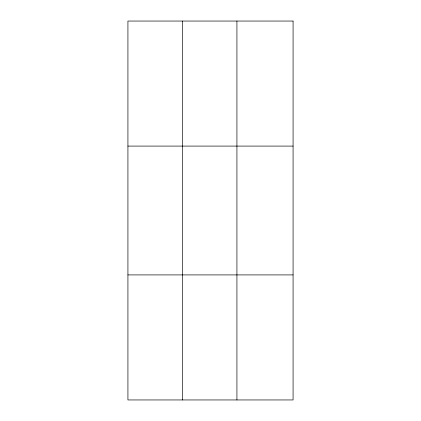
<?xml version="1.0" encoding="UTF-8"?>
<svg xmlns="http://www.w3.org/2000/svg" width="421" height="421" viewBox="0 0 421 421"><rect width="100%" height="100%" fill="white"/><g stroke="black" fill="none" stroke-linecap="round" stroke-linejoin="round"><path stroke-width="0.63" d="M182.425 399.95L182.425 21.05M236.923 399.95L236.923 21.05M127.926 146.087L293.074 146.087M127.926 274.913L293.074 274.913M293.074 21.05L293.074 399.95L127.926 399.95L127.926 21.05L293.074 21.05"/></g></svg>
